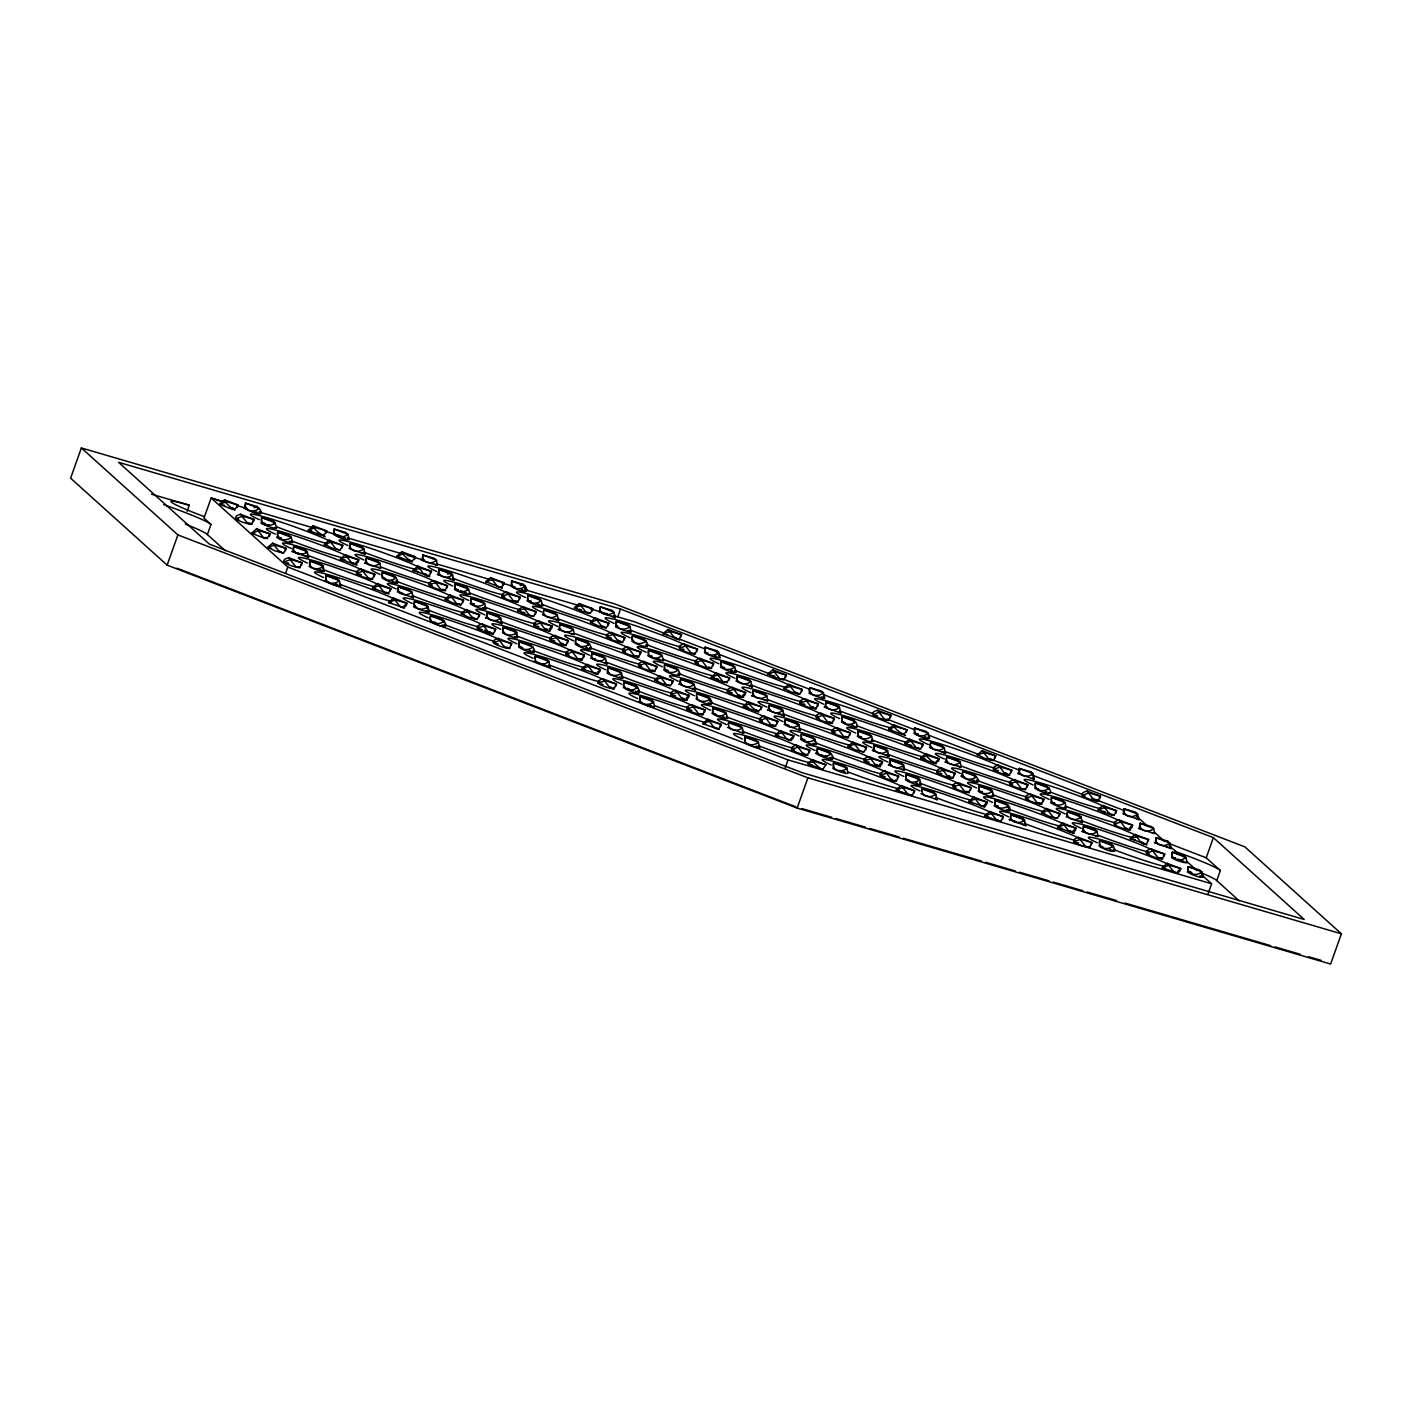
<?xml version="1.0" encoding="UTF-8"?>
<svg xmlns="http://www.w3.org/2000/svg" width="1412" height="1412" viewBox="0 0 1412 1412"><rect width="100%" height="100%" fill="white"/><g stroke="black" fill="none" stroke-linecap="round" stroke-linejoin="round"><path stroke-width="1.5" d="M244.788 506.679L245.582 503.149L257.037 506.502L259.12 508.373C270.416 522.775 232.839 503.307 246.906 508.673L245.494 507.914M292.937 550.045L293.731 546.515L305.186 549.868L307.269 551.739L308.628 557.458L291.896 551.368L295.055 552.057L293.643 551.28M349.523 547.062L350.335 543.532L361.79 546.885L363.872 548.756L365.231 554.475L349.046 548.421M381.628 575.99L382.423 572.442L393.895 575.796L395.96 577.667C404.008 590.216 378.663 576.961 382.228 577.561M397.672 590.445L398.466 586.915L409.939 590.251L412.004 592.122L413.381 597.841L397.196 591.787M429.777 619.356L430.572 615.826L442.044 619.18L444.109 621.051C452.281 633.759 426.777 620.239 430.378 620.927M438.232 573.007L439.026 569.477L450.499 572.831L452.564 574.684L453.923 580.403L437.208 574.331L440.367 575.002L438.955 574.243M486.381 616.373L487.175 612.843L498.63 616.197L500.713 618.068L502.072 623.769L485.357 617.697L488.517 618.368L487.105 617.609M542.985 613.39L543.779 609.86L555.234 613.214L557.316 615.085L558.675 620.803L542.508 614.75M575.072 642.301L575.867 638.771L587.339 642.125L589.422 643.996C599.059 658.345 563.67 639.23 579.096 644.896M591.134 656.756L591.928 653.226L603.383 656.58L605.466 658.451L606.948 663.817L590.64 658.116M599.588 610.408L600.382 606.878L611.837 610.231L613.92 612.102L615.279 617.821L599.112 611.767M623.221 685.685L624.016 682.137L635.488 685.491L637.553 687.362C646.643 700.723 615.632 684.661 625.357 687.679L623.945 686.92M631.676 639.318L632.47 635.788L643.943 639.142L646.008 641.013C655.097 654.374 624.086 638.312 633.812 641.33L632.399 640.571M679.825 682.702L680.619 679.172L692.092 682.508L694.157 684.379L695.534 690.097L678.801 684.026L681.961 684.696L680.549 683.938M736.429 679.719L737.223 676.189L748.695 679.543L750.76 681.396L752.243 686.779L735.952 681.061M768.534 708.63L769.328 705.1L780.783 708.453L782.866 710.324L784.225 716.025L767.51 709.954L770.67 710.624L769.24 709.865M784.578 723.085L785.372 719.555L796.845 722.909L798.91 724.78L800.269 730.498L784.101 724.444M816.683 751.996L817.477 748.466L828.932 751.819L831.015 753.69C842.346 768.216 804.734 748.572 818.801 754.008L817.389 753.231M825.137 705.647L825.932 702.117L837.387 705.47L839.469 707.341L840.828 713.06L824.114 706.971L827.255 707.641L825.843 706.882M873.287 749.013L874.081 745.483L885.536 748.837L887.618 750.707L888.978 756.426L872.263 750.337L875.405 751.025L873.993 750.249M929.89 746.048L930.684 742.5L942.139 745.854L944.222 747.725L945.581 753.443L929.396 747.389M961.978 774.959L962.772 771.429L974.245 774.764L976.31 776.635C987.659 791.161 950.047 771.517 964.114 776.953L962.702 776.194M1010.127 818.325L1010.921 814.795L1022.394 818.148L1024.459 820.019L1025.818 825.72L1009.103 819.648L1012.263 820.319L1010.851 819.56M1018.582 771.976L1019.376 768.446L1030.848 771.799L1032.913 773.652L1034.272 779.371L1017.558 773.299L1020.717 773.97L1019.305 773.211M1066.731 815.342L1067.525 811.812L1078.997 815.165L1081.062 817.036L1082.422 822.755L1066.254 816.701M1123.334 812.359L1124.128 808.829L1135.583 812.182L1137.666 814.053L1139.025 819.772L1122.858 813.718M1155.422 841.27L1156.234 837.74L1167.689 841.093L1169.771 842.964L1171.13 848.683L1154.398 842.593L1157.558 843.282L1156.146 842.505M219.566 504.366L224.49 499.813L238.028 505.037L237.304 507.296L233.104 509.573L219.566 504.366L226.573 501.684L238.028 505.037L236.686 506.749M251.671 533.277L256.596 528.723L270.133 533.948L269.41 536.225L265.209 538.501L251.671 533.277L258.661 530.594L270.133 533.948L268.792 535.66M308.275 530.294L313.199 525.741L326.737 530.965L326.013 533.242L321.812 535.519L308.275 530.294L315.264 527.611L326.737 530.965L325.395 532.677M396.966 556.222L401.89 551.686L415.428 556.91L414.704 559.17L410.504 561.447L396.966 556.222L403.973 553.557L415.428 556.91L414.087 558.605M711.224 677.389L716.131 672.853L729.686 678.078L728.963 680.337L724.762 682.614L711.224 677.389L718.214 674.724L729.686 678.078L728.345 679.79M743.312 706.318L748.236 701.764L761.774 706.988L761.068 709.248L756.85 711.524L743.312 706.318L750.319 703.635L761.774 706.988L760.433 708.7M888.625 729.263L893.549 724.727L907.086 729.933L906.363 732.21L902.162 734.487L888.625 729.263L895.614 726.58L907.086 729.933L905.745 731.645M920.712 758.173L925.637 753.637L939.174 758.862L938.468 761.121L934.25 763.398L920.712 758.173L927.719 755.508L939.174 758.862L936.156 761.615M825.967 764.81L814.512 761.456L807.611 763.61L812.429 759.603L825.967 764.81L822.702 769.434L808.035 763.98M81.367 447.957L70.6 478.191L167.128 565.135L797.145 808.07L1330.633 964.043L1341.4 933.809L1244.872 846.865L614.855 603.93L81.367 447.957L177.894 534.901L807.911 777.835L1341.4 933.809M167.128 565.135L177.894 534.901M187.161 511.285L189.314 505.231L151.384 494.147M225.426 550.786L207.387 534.548L210.988 524.47L203.981 518.151L211.147 497.995L223.802 501.701M285.648 573.095L287.801 567.042L211.147 497.995L223.643 502.319M617.679 617.132L620.556 609.066L1213.385 837.651L1304.229 919.477L802.21 772.699L209.364 544.114L118.537 462.289L620.556 609.066M785.16 767.987L788.02 759.921L1211.62 883.771L1208.019 893.849M797.145 808.07L807.911 777.835M1239.207 900.838L1216.738 880.594L1220.321 870.516L1206.219 857.808L1213.385 837.651M534.548 658.116L535.324 656.209L546.779 659.563L548.862 661.434L550.221 667.152L534.054 661.098M728.01 724.444L728.768 722.538L740.241 725.892L742.306 727.762L743.665 733.463L727.498 727.409M921.454 790.755L922.23 788.867L933.685 792.203L935.768 794.073L937.127 799.792L920.942 793.738M252.748 521.204L254.072 519.492L240.534 514.268C221.808 519.598 263.673 527.7 248.989 522.934M284.836 550.115L286.177 548.403L272.64 543.179L267.803 547.203L275.04 550.892L283.794 553.063M300.88 564.571L302.221 562.858L288.683 557.652C270.928 562.876 307.887 570.095 298.709 566.989M341.439 547.132L342.781 545.42L329.243 540.214L324.407 544.22L331.644 547.909L340.398 550.08M373.545 576.043L374.868 574.349L361.331 569.124C343.593 574.366 380.534 581.585 371.374 578.461M389.588 590.516L390.93 588.804L377.392 583.58L372.468 588.116L389.165 594.011M430.148 573.078L431.472 571.366L417.934 566.141L413.116 570.166L429.707 576.573L427.977 575.478M446.192 587.533L447.533 585.821L433.996 580.597C415.252 585.927 457.117 594.028 442.45 589.263M462.236 601.989L463.577 600.277L450.04 595.052L445.204 599.076L452.44 602.765L461.195 604.936M502.796 584.55L504.137 582.838L490.599 577.614L485.763 581.638L502.354 588.063L500.625 586.951M478.297 616.444L479.621 614.732L466.084 609.507L461.265 613.532L468.502 617.22L477.238 619.391M518.839 599.006L520.181 597.294L506.643 592.069C487.899 597.4 529.765 605.501 515.098 600.735M494.341 630.899L495.683 629.187L482.127 623.963C464.389 629.205 501.331 636.424 492.17 633.3M534.883 613.461L536.225 611.749L522.687 606.525L517.869 610.549L525.105 614.238L533.842 616.409M510.385 645.355L511.726 643.643L498.189 638.418C479.445 643.748 521.31 651.85 506.643 647.084M591.487 610.478L592.828 608.766L579.291 603.542L574.472 607.566L581.709 611.255L590.445 613.426M566.989 642.372L568.33 640.66L554.792 635.435C537.037 640.677 573.996 647.896 564.818 644.772M607.548 624.934L608.872 623.221L595.334 617.997L590.516 622.021L597.753 625.71L606.489 627.881M583.032 656.827L584.374 655.115L570.836 649.908C552.092 655.221 593.958 663.322 579.291 658.557M623.592 639.389L624.934 637.677L611.396 632.47C593.64 637.694 630.599 644.913 621.421 641.807M639.636 653.844L640.977 652.132L627.44 646.925C608.696 652.238 650.561 660.357 635.894 655.574M615.138 685.738L616.479 684.026L602.942 678.819C585.186 684.061 622.145 691.28 612.967 688.156M680.196 636.406L681.537 634.694L668 629.487L663.163 633.494L679.772 639.918L678.025 638.824M655.697 668.3L657.021 666.605L643.484 661.381C624.757 666.711 666.623 674.812 651.938 670.029M696.24 650.861L697.581 649.167L684.043 643.943C666.287 649.185 703.247 656.403 694.069 653.279M671.741 682.773L673.083 681.061L659.545 675.836L654.709 679.86L661.946 683.532L670.682 685.72M712.301 665.334L713.625 663.622L700.087 658.398C681.361 663.728 723.226 671.83 708.542 667.046M703.829 711.683L705.17 709.971L691.633 704.747C673.877 709.989 710.836 717.208 701.658 714.084M719.891 726.139L721.214 724.427L707.677 719.202L702.752 723.756L719.432 729.457M784.948 676.807L786.29 675.095L772.735 669.87L767.916 673.895L775.153 677.583L783.889 679.754M800.992 691.262L802.334 689.55L788.796 684.326L783.96 688.35L791.197 692.039L799.951 694.21M776.494 723.156L777.818 721.444L764.28 716.219C745.554 721.55 787.419 729.651 772.752 724.885M817.036 705.718L818.378 704.006L804.84 698.781C787.084 704.023 824.043 711.242 814.865 708.118M833.098 720.173L834.421 718.461L820.884 713.236C802.157 718.567 844.023 726.668 829.338 721.903M808.582 752.067L809.923 750.354L796.386 745.13C778.63 750.372 815.589 757.591 806.411 754.467M849.141 734.628L850.483 732.916L836.945 727.692C818.201 733.022 860.067 741.123 845.4 736.358M889.701 717.19L891.025 715.478L877.487 710.271C859.731 715.496 896.691 722.715 887.513 719.59M865.185 749.084L866.527 747.372L852.989 742.165L848.153 746.171L855.39 749.86L864.144 752.031M921.789 746.101L923.13 744.389L909.593 739.182L904.757 743.189L911.993 746.877L920.748 749.066M897.291 777.994L898.632 776.3L885.077 771.076C867.339 776.318 904.28 783.536 895.12 780.412M913.335 792.45L914.676 790.755L901.138 785.531L896.214 790.067L912.876 795.786M953.894 775.029L955.218 773.317L941.68 768.093C923.942 773.335 960.884 780.554 951.723 777.43M994.436 757.591L995.778 755.879L982.24 750.654L977.422 754.679L984.658 758.35L993.395 760.538M969.938 789.485L971.279 787.772L957.742 782.548C938.998 787.878 980.863 795.98 966.196 791.214M1010.498 772.046L1011.822 770.334L998.284 765.11C980.546 770.352 1017.487 777.571 1008.327 774.447M1026.542 786.502L1027.883 784.79L1014.346 779.565C996.59 784.807 1033.549 792.026 1024.371 788.902M1002.043 818.395L1003.367 816.683L989.83 811.459L984.905 816.012L1001.602 821.908M1042.585 800.957L1043.927 799.245L1030.389 794.021C1011.645 799.351 1053.511 807.452 1038.844 802.687M1058.647 815.412L1059.971 813.7L1046.433 808.476L1041.615 812.5L1048.851 816.189L1057.588 818.36M1099.189 797.974L1100.53 796.262L1086.993 791.038C1068.249 796.368 1110.114 804.469 1095.447 799.704M1115.251 812.429L1116.574 810.717L1103.037 805.493L1098.218 809.517L1105.455 813.206L1114.192 815.377M1090.735 844.323L1092.076 842.611L1078.539 837.387C1060.783 842.629 1097.742 849.847 1088.564 846.723M1147.338 841.34L1148.68 839.628L1135.142 834.421L1130.306 838.428L1146.915 844.853L1145.167 843.758M1163.382 855.796L1164.723 854.083L1151.186 848.877C1132.442 854.189 1174.325 862.291 1159.64 857.525M345.287 554.669L352.135 563.494L355.559 564.5L358.118 562.152L358.825 559.876L345.287 554.669L340.363 559.205L357.06 565.1L355.312 564.006M393.436 598.035L400.284 606.878L403.708 607.884L406.25 605.519L406.974 603.259L393.436 598.035L388.512 602.571L404.591 607.919M538.731 620.98L545.579 629.823L549.003 630.829L551.562 628.481L552.286 626.204L538.731 620.98C520.993 626.222 557.934 633.441 548.774 630.317M586.88 664.364L593.728 673.189L597.152 674.195L599.712 671.847L600.418 669.57L586.88 664.364L581.956 668.9L598.035 674.248M675.589 690.292L682.437 699.134L685.861 700.14L688.403 697.775L689.127 695.516L675.589 690.292C657.833 695.534 694.792 702.752 685.614 699.628M732.193 687.309L739.041 696.151L742.465 697.157L745.006 694.792L745.73 692.533L732.193 687.309C714.437 692.551 751.396 699.77 742.218 696.645M780.342 730.675L787.19 739.517L790.614 740.523L793.156 738.176L793.879 735.899L780.342 730.675L775.417 735.228L791.479 740.559M869.033 756.62L875.881 765.445L879.305 766.451L881.865 764.104L882.571 761.827L869.033 756.62C851.277 761.862 888.236 769.063 879.058 765.957M973.786 797.003L980.634 805.846L984.058 806.852L986.6 804.487L987.323 802.228L973.786 797.003L968.861 801.539L984.941 806.887M1062.495 822.931L1069.325 831.774L1072.767 832.78L1075.309 830.433L1076.032 828.156L1062.495 822.931L1057.57 827.485L1074.25 833.38L1072.52 832.268M1119.081 819.948L1125.929 828.791L1129.371 829.797L1131.912 827.45L1132.636 825.173L1119.081 819.948C1101.342 825.19 1138.284 832.409 1129.123 829.285M1167.23 863.332L1174.078 872.175L1177.502 873.163L1180.061 870.816L1180.767 868.557L1167.23 863.332L1162.305 867.868L1178.385 873.216M355.806 562.647L358.825 559.876L347.37 556.54L340.345 559.028M403.938 606.013L406.974 603.259L395.501 599.906L388.494 602.394L391.636 603.065M549.25 628.975L552.286 626.204L540.814 622.851L533.789 625.339L535.413 625.604M597.4 672.341L600.418 669.57L588.963 666.235L581.938 668.723L585.097 669.394M686.091 698.269L689.127 695.516L677.654 692.162L670.665 694.828L672.253 694.916M742.694 695.304L745.73 692.533L734.258 689.18L727.233 691.668L728.857 691.933M790.844 738.67L793.879 735.899L782.407 732.546L775.382 735.034M879.552 764.598L882.571 761.827L871.116 758.491L864.091 760.98L865.715 761.227M984.288 804.999L987.323 802.228L975.868 798.874L968.844 801.363M1072.996 830.927L1076.032 828.156L1064.56 824.802L1057.535 827.291M1129.6 827.944L1132.636 825.173L1121.163 821.819L1114.139 824.326M1177.749 871.31L1180.767 868.557L1169.312 865.203L1162.288 867.692L1165.447 868.362M254.16 507.79L257.037 506.502L258.219 509.344M447.622 574.119L450.499 572.831L451.663 575.672M520.269 585.592L523.146 584.303L525.211 586.174C533.383 598.882 507.896 585.362 511.479 586.051M767.793 674.23L774.817 671.741L786.29 675.095L785.566 677.354L783.007 679.719L779.583 678.713L772.735 669.87M679.631 648.32L686.108 645.813L697.581 649.167L696.857 651.426L694.316 653.774L690.892 652.785L684.043 643.943M236.139 518.663L242.617 516.139L254.072 519.492L253.366 521.769L250.806 524.117L247.382 523.111L240.534 514.268M638.789 701.482C640.113 703.017 653.191 708.647 654.48 706.635M873.093 714.648L879.57 712.125L891.025 715.478L890.319 717.755L887.76 720.102L884.336 719.096L877.487 710.271M816.489 717.631L822.967 715.107L834.421 718.461L833.715 720.738L831.156 723.085L827.732 722.079L820.884 713.236M759.885 720.614L766.363 718.09L777.818 721.444L777.112 723.721L774.553 726.068L771.128 725.062L764.28 716.219M1009.933 783.96L1016.411 781.436L1027.883 784.79L1027.159 787.049L1024.618 789.414L1021.194 788.408L1014.346 779.565M953.329 786.943L959.807 784.419L971.279 787.772L970.556 790.032L968.014 792.397L964.59 791.391L957.742 782.548M264.979 523.375L262.967 523.128L264.856 523.711M337.627 534.848L335.615 534.618L337.503 535.201M291.313 540.549C296.449 547.927 265.774 533.436 281.023 537.831M458.423 589.704L456.411 589.457L458.3 590.039M531.071 601.177L529.059 600.93L530.947 601.512M401.82 592.687L399.808 592.44L401.696 593.022M484.757 606.86C489.893 614.255 459.218 599.765 474.467 604.159M651.867 656.015L649.855 655.786L651.762 656.368M724.532 667.505L722.52 667.258L724.409 667.841M522.616 647.526L520.604 647.296L522.493 647.861M595.264 658.998L593.252 658.769L595.158 659.351M664.505 669.482L664.575 664.699L676.048 668.053L678.113 669.923C687.556 683.849 652.22 665.687 667.929 670.471M917.976 733.816L915.964 733.587L917.853 734.169M788.726 725.327L786.713 725.08L788.602 725.662M861.373 736.799L859.361 736.57L861.249 737.152M814.053 740.206C824.626 752.472 788.778 735.052 804.769 739.782M982.17 791.655L980.157 791.408L982.046 791.991M1054.817 803.128L1052.805 802.881L1054.693 803.463M994.789 805.105L994.878 800.339L1006.332 803.693L1008.415 805.564C1018.017 819.542 982.505 801.328 998.213 806.111M1175.631 857.966L1173.619 857.737L1175.508 858.319M1201.965 875.14C1207.083 882.518 1176.425 868.027 1191.675 872.422M233.068 508.126L231.038 507.72L232.945 508.479M426.512 574.455L424.482 574.031L426.389 574.79M353.865 562.982L351.835 562.558L353.741 563.317M676.577 637.8L674.53 637.377L676.454 638.136M619.974 640.783L617.927 640.36L619.85 641.119M547.327 629.293L545.279 628.887L547.203 629.646M563.37 643.766L561.323 643.342L563.247 644.101M490.723 632.276L488.676 631.87L490.599 632.629M813.418 707.094L811.388 706.688L813.294 707.447M740.77 695.622L738.723 695.198L740.647 695.975M756.814 710.077L754.785 709.671L756.691 710.43M684.167 698.605L682.12 698.181L684.043 698.958M1006.862 773.423L1004.832 772.999L1006.756 773.776M950.258 776.406L948.229 775.982L950.152 776.741M877.611 764.933L875.581 764.51L877.487 765.269M1143.72 842.735L1141.673 842.311L1143.596 843.07M1071.073 831.244L1069.025 830.838L1070.949 831.597M220.078 504.208L221.154 504.437M334.079 534.195C329.737 533.401 352.523 544.308 347.917 537.566M308.787 530.135L311.399 530.788M261.432 522.722C257.778 522.616 275.887 530.118 276.028 527.629M397.478 556.063L398.555 556.293M252.183 533.118L254.795 533.771M414.616 570.766L412.992 570.501L420.017 568.012L431.472 571.366L429.654 575.196L426.548 575.902L423.035 573.272L417.934 566.141L419.082 568.807M574.878 607.937L577.49 608.59M340.874 559.046L341.951 559.276M527.523 600.524C523.199 599.729 545.967 610.619 541.361 603.877M454.876 589.033C451.24 588.945 469.349 596.446 469.472 593.958M663.587 633.864L664.664 634.094M592.016 622.621L590.392 622.374L597.417 619.868L608.872 623.221L608.166 625.498L605.607 627.846L602.183 626.84L595.334 617.997M358.013 573.731L356.389 573.484L363.413 570.995L374.868 574.349L374.162 576.608L371.603 578.955L368.179 577.967L361.331 569.124M309.581 566.088C305.927 566 324.036 573.484 324.178 571.013M518.292 610.919L520.904 611.572M284.289 562.029L285.348 562.258M704.923 652.379C701.287 652.291 719.396 659.792 719.538 657.304M608.06 637.077L606.436 636.83L613.461 634.323L624.934 637.677L624.21 639.954L621.668 642.301L618.244 641.295L611.396 632.47M768.34 674.265L770.952 674.918M325.625 580.544C321.283 579.75 344.069 590.657 339.462 583.915M720.985 666.835C716.643 666.04 739.411 676.948 734.822 670.206M461.689 613.902L464.301 614.555M648.32 655.362C644.684 655.274 662.793 662.757 662.934 660.287M785.46 688.95L783.837 688.685L790.861 686.197L802.334 689.55L801.61 691.827L799.068 694.174L795.644 693.168L788.796 684.326M551.457 640.06L549.833 639.812L556.857 637.306L568.33 640.66L567.606 642.937L565.065 645.284L561.641 644.278L554.792 635.435M503.025 632.417C499.389 632.311 517.48 639.812 517.622 637.324M711.736 677.248L714.348 677.884M478.809 628.587L477.185 628.322L484.21 625.834L495.683 629.187L494.959 631.464L492.417 633.812L488.976 632.805L482.127 623.963M800.428 703.176L801.504 703.405M519.069 646.872C515.521 646.255 540.849 659.51 532.818 646.978L530.736 645.107L519.281 641.754L519.192 646.519M914.429 733.163C910.087 732.369 932.873 743.277 928.266 736.534M889.136 729.104L891.749 729.757M655.133 680.213L657.745 680.866M841.781 721.691C838.216 721.073 863.562 734.328 855.513 721.797L853.448 719.926L841.976 716.572L841.905 721.338M977.828 755.032L978.904 755.279M743.824 706.159L744.901 706.388M696.469 698.728C692.921 698.128 718.249 711.383 710.218 698.834L708.136 696.981L696.681 693.627L696.593 698.393M857.825 736.146C853.483 735.352 876.27 746.26 871.663 739.517M832.533 732.087L835.145 732.74M598.529 683.196L599.606 683.426M994.966 769.734L993.342 769.469L1000.367 766.981L1011.822 770.334L1011.116 772.593L1008.556 774.959L1005.132 773.952L998.284 765.11M712.53 713.184C708.189 712.407 730.957 723.297 726.368 716.555M921.224 758.015L922.301 758.244M687.22 709.142L691.739 710.36M1035.225 788.002C1031.678 787.366 1056.953 800.692 1048.957 788.125L1046.892 786.255L1035.42 782.901L1035.349 787.667M775.929 735.07L778.542 735.723M938.362 772.699L936.738 772.452L943.763 769.964L955.218 773.317L953.4 777.147L950.311 777.853L946.781 775.223L941.68 768.093L942.828 770.758M1051.269 802.475C1046.945 801.681 1069.714 812.571 1065.125 805.828M978.622 790.985C974.28 790.19 997.066 801.098 992.459 794.356M744.618 742.112C740.276 741.318 763.062 752.208 758.456 745.465M905.974 779.512C901.633 778.718 924.419 789.626 919.812 782.883M1114.686 824.343L1115.762 824.573M833.327 768.04C829.674 767.952 847.782 775.435 847.924 772.964M969.373 801.398L971.986 802.034M1131.806 839.028L1130.182 838.781L1137.207 836.275L1148.68 839.628L1146.844 843.476L1143.755 844.182L1140.225 841.552L1135.142 834.421L1136.289 837.087M1058.082 827.326L1059.159 827.556M1172.066 857.313C1168.43 857.225 1186.539 864.709 1186.68 862.238M1099.418 845.841C1095.871 845.188 1121.146 858.531 1113.168 845.947L1111.085 844.076L1099.63 840.722L1099.542 845.488M1075.203 842.011L1073.579 841.764L1080.604 839.257L1092.076 842.611L1091.352 844.888L1088.811 847.235L1085.387 846.229L1078.539 837.387M600.188 611.996L601.724 612.42M350.123 548.65L351.659 549.074L350.247 548.297M237.216 518.892L238.752 519.316M327.443 545.244L324.283 544.573L331.308 542.067L342.781 545.42L342.057 547.697L339.515 550.045L336.091 549.039L329.243 540.214M504.843 597.117L501.684 596.429L508.708 593.94L520.181 597.294L519.457 599.57L516.916 601.918L513.491 600.912L506.643 592.069M543.585 614.979L545.12 615.385L543.691 614.626M430.66 585.221L432.196 585.627M698.305 663.428L695.145 662.757L702.17 660.269L713.625 663.622L712.919 665.882L710.36 668.229L706.935 667.241L700.087 658.398M270.839 548.227L267.68 547.556L274.705 545.05L286.177 548.403L285.453 550.68L282.912 553.027L279.488 552.021L272.64 543.179M448.239 600.1L445.08 599.412L452.105 596.923L463.577 600.277L462.854 602.536L460.312 604.901L456.888 603.895L450.04 595.052M737.029 681.29L738.564 681.714L737.152 680.955M624.104 651.532L625.64 651.956M374.056 588.186L375.592 588.61M641.701 666.411L638.542 665.74L645.566 663.252L657.021 666.605L656.315 668.864L653.756 671.212L650.332 670.223L643.484 661.381M930.473 747.619L932.008 748.042L930.596 747.283M817.566 717.861L819.101 718.284M907.792 744.212L904.633 743.542L911.658 741.053L923.13 744.389L922.407 746.666L919.865 749.013L916.441 748.007L909.593 739.182M1085.193 796.086L1082.033 795.397L1089.058 792.909L1100.53 796.262L1099.807 798.539L1097.265 800.886L1093.841 799.88L1086.993 791.038M567.5 654.515L569.036 654.939M1123.934 813.947L1125.47 814.371M1011.01 784.189L1012.545 784.613M1101.254 810.541L1098.095 809.87L1105.119 807.364L1116.574 810.717L1115.868 812.994L1113.309 815.342L1109.885 814.336L1103.037 805.493M760.962 720.844L762.498 721.267M851.189 747.195L848.03 746.524L855.054 744.018L866.527 747.372L865.803 749.648L863.261 751.996L859.837 750.99L852.989 742.165M1028.589 799.068L1025.43 798.38L1032.454 795.891L1043.927 799.245L1043.203 801.504L1040.662 803.869L1037.238 802.863L1030.389 794.021M1067.331 816.93L1068.866 817.336L1067.454 816.577M954.406 787.172L955.942 787.578M1044.651 813.524L1041.491 812.835L1048.516 810.347L1059.971 813.7L1059.265 815.977L1056.706 818.325L1053.281 817.319L1046.433 808.476M705.894 724.25L702.735 723.562L709.759 721.073L721.214 724.427L720.508 726.686L717.949 729.051L714.525 728.045L707.677 719.202M794.585 750.178L791.444 749.507L798.451 747.001L809.923 750.354L809.2 752.631L806.658 754.979L803.234 753.973L796.386 745.13M1147.85 853.483L1149.386 853.907M899.338 790.561L896.179 789.89L903.203 787.402L914.676 790.755L913.952 793.014L911.411 795.362L907.987 794.374L901.138 785.531M988.047 816.507L984.888 815.818L991.912 813.33L1003.367 816.683L1002.661 818.942L1000.102 821.307L996.678 820.301L989.83 811.459M236.439 505.39L246.976 508.479M259.614 512.168L312.299 527.576M324.954 531.283L341.81 536.207M348.129 538.06L400.814 553.451M407.133 555.304L424.006 560.229M436.643 563.935L489.329 579.326M501.966 583.032L512.503 586.104M525.158 589.81L577.843 605.218M590.481 608.907L607.337 613.832M613.673 615.685L634.747 621.845L663.446 632.911M274.793 527.435L276.646 528.194L275.163 522.828L273.098 520.957L261.626 517.604L261.555 522.369M718.284 657.11L720.155 657.868L718.673 652.485L716.59 650.614L705.135 647.278L705.047 652.044M468.237 593.764L470.108 594.523L468.607 589.139L466.542 587.286L455.07 583.933L454.999 588.698M661.681 660.075L663.552 660.834L662.069 655.468L659.986 653.597L648.532 650.244L648.443 655.027M324.054 571.348L323.313 566.194L321.23 564.323L309.775 560.97L309.687 565.735M517.498 637.677L516.757 632.523L514.692 630.652L503.219 627.299L503.149 632.064M725.874 717.914L727.745 718.673L726.262 713.307L724.179 711.436L712.725 708.083L712.636 712.848M991.983 795.715L993.854 796.474L992.371 791.091L990.289 789.237L978.816 785.884L978.745 790.649M654.356 706.971L653.615 701.817L651.532 699.946L640.077 696.61L639.989 701.376M919.336 784.225L921.189 785.001L919.706 779.618L917.641 777.747L906.169 774.394L906.098 779.177M1185.427 862.026L1187.298 862.785L1185.815 857.419L1183.733 855.548L1172.278 852.195L1172.189 856.978M847.8 773.299L847.059 768.146L844.994 766.275L833.521 762.921L833.451 767.687M802.051 808.635L831.615 817.283M835.833 818.501L865.38 827.15M869.598 828.385L899.162 837.016M903.38 838.251L981.481 861.091M985.7 862.326L1015.263 870.975M1019.482 872.21L1049.028 880.841M1053.246 882.076L1082.81 890.725M1087.028 891.96L1116.574 900.591M1125.029 903.062L1270.676 945.652M1274.895 946.887L1300.24 954.283M1308.677 956.754L1321.35 960.46M513.015 586.474L514.903 587.057M666.199 634.517L668.088 635.1M706.459 652.803L708.347 653.385M222.69 504.861L224.579 505.443M682.243 648.973L684.132 649.555M416.152 571.172L418.04 571.754M875.705 715.302L877.593 715.884M609.596 637.5L611.484 638.083M279.011 537.601L280.9 538.166M343.487 559.699L345.393 560.282M803.04 703.829L804.928 704.412M472.455 603.912L474.344 604.495M383.764 577.985L385.652 578.567M536.948 626.028L538.837 626.61M843.317 722.114L845.206 722.697M359.548 574.154L361.437 574.737M996.501 770.14L998.39 770.723M665.917 670.241L667.805 670.824M730.392 692.357L732.281 692.921M1036.761 788.425L1038.65 789.008M552.992 640.483L554.881 641.066M286.901 562.682L288.789 563.264M923.836 758.668L925.742 759.25M746.436 706.812L748.342 707.394M480.345 629.011L482.233 629.593M939.898 773.123L941.786 773.705M673.789 695.322L675.677 695.904M498.277 644.048L493.229 642.778L500.254 640.289L511.726 643.643L509.891 647.49L506.802 648.196L503.272 645.549L498.189 638.418M1133.342 839.452L1135.23 840.034M802.757 739.553L804.646 740.117M714.066 713.607L715.955 714.19M867.25 761.65L869.139 762.233M601.141 683.849L603.03 684.432M996.201 805.864L998.107 806.446M907.51 779.936L909.399 780.518M1060.694 827.979L1062.583 828.562M885.183 776.688L880.135 775.435L887.16 772.946L898.632 776.3L896.797 780.13L893.708 780.836L890.178 778.206L885.077 771.076M1189.663 872.192L1191.552 872.775M1100.954 846.265L1102.843 846.847M1076.738 842.434L1078.627 843.017M810.647 764.633L812.535 765.216M579.397 609.172L581.497 609.878M772.841 675.483L774.959 676.189M522.793 612.155L524.911 612.843M716.237 678.466L718.355 679.172M909.681 744.795L911.799 745.501M1103.143 811.123L1105.261 811.829M296.944 552.639L299.062 553.327M433.802 621.933L435.92 622.639M627.246 688.262L629.364 688.968M820.707 754.59L822.808 755.279M1014.151 820.901L1016.269 821.607M460.418 590.745L462.624 591.522M266.974 524.417L269.162 525.193M1177.626 859.025L1179.814 859.802M484.351 630.282L486.54 631.058M1107.449 812.606L1109.585 813.4M317.594 532.853L319.73 533.648M494.712 620.433L496.847 621.227M1018.458 822.384L1020.594 823.178M301.268 554.104L303.386 554.916M825.014 756.055L827.15 756.867M631.57 689.744L633.688 690.539M712.089 726.298L714.225 727.092M679.843 639.23L704.447 648.726M718.796 654.25L770.052 674.018M784.401 679.56L809.005 689.038M823.355 694.58L872.563 713.537M886.912 719.079L913.564 729.351M927.913 734.893L979.169 754.643M989.406 758.597L1020.17 770.458M1032.472 775.206L1083.71 794.974M1091.917 798.133L1124.729 810.77M1169.401 843.617L1206.219 857.808M287.801 567.042L788.02 759.921M177.047 568.224L795.715 806.782M924.295 736.446L926.219 737.205M714.807 655.662L716.714 656.421M1045.092 791.285L1047.016 792.044M795.327 692.233L798.821 693.663M730.851 670.118L732.757 670.876M1125.629 827.856L1127.553 828.615M521.346 589.333L523.27 590.092M1165.888 846.141L1167.812 846.9M851.648 724.956L853.572 725.733M601.883 625.904L603.807 626.663M537.39 603.789L539.313 604.565M1181.95 860.596L1183.856 861.355M932.185 761.527L934.091 762.286M972.444 779.812L974.368 780.571M658.204 658.645L660.11 659.404M408.439 559.576L410.345 560.335M448.698 577.861L450.622 578.62M343.946 537.478L345.869 538.237M779 713.484L780.907 714.243M464.742 592.316L466.666 593.075M1109.285 849.124L1111.209 849.883M255.254 511.532L257.16 512.309M585.539 647.173L587.463 647.932M915.841 782.795L917.765 783.554M996.378 819.348L998.284 820.125M392.095 580.844L394.019 581.603M722.397 716.466L724.303 717.225M472.632 617.397L474.538 618.174M802.934 753.037L804.84 753.796M843.193 771.323L845.1 772.082M528.935 650.138L530.859 650.914M279.17 551.086L281.094 551.845M319.447 569.371L322.924 570.801M609.472 686.709L611.396 687.467M649.749 704.994L651.656 705.753M335.491 583.827L337.415 584.586M1135.707 817.989L1139.007 819.578L1137.772 817.319M990.694 759.303L992.265 759.991M1111.491 814.159L1113.062 814.83M1151.768 832.445L1153.339 833.115M781.207 678.537L782.777 679.207M821.466 696.822C832.851 702.382 800.269 690.997 811.212 693.186L809.076 691.192L809.87 687.662L821.343 691.015L823.425 692.886L824.749 698.41L823.514 696.134M902.003 733.375C913.087 739.676 894.273 731.151 893.549 724.727M942.263 751.661L945.546 753.267L944.31 750.99M611.961 616.038L615.261 617.626L614.026 615.367M918.047 747.83L919.618 748.519M958.307 766.116L959.878 766.787M1079.103 820.972L1082.404 822.561L1081.168 820.284M587.745 612.208L589.316 612.879M1199.918 875.811L1203.342 877.258L1201.859 871.875L1199.794 870.004L1188.322 866.65L1188.251 871.433M628.022 630.493C639.407 636.053 606.807 624.669 617.768 626.875L615.632 624.863L616.426 621.333L627.899 624.686L629.964 626.557L631.305 632.082L630.07 629.823M748.819 685.332L752.119 687.115L750.866 684.661M1095.165 835.427L1096.736 836.098M724.603 681.519L726.174 682.19M764.863 699.787L766.434 700.476M885.659 754.643L888.942 756.25L887.707 753.973M1006.456 809.482L1009.898 810.929L1007.515 806.534M434.561 564.165L436.131 564.853M555.357 619.021L558.658 620.609L557.422 618.35M901.703 769.099L903.292 769.769M982.24 805.67L983.811 806.34M1022.517 823.937L1025.8 825.543L1024.565 823.267M571.419 633.476L572.99 634.147M692.215 688.315L695.498 689.921L694.263 687.644M813.012 743.171L816.454 744.601L814.953 739.235L812.888 737.364L801.416 734.011L801.345 738.776M321.654 534.407C332.738 540.708 313.923 532.183 313.199 525.741M361.913 552.692L363.484 553.363M708.259 702.77L709.83 703.458M482.71 607.531L486.152 608.978L484.669 603.612L482.586 601.741L471.131 598.388L471.043 603.153M788.796 739.341L790.367 740.012M829.056 757.626L832.339 759.215L831.121 756.956M377.957 567.147L379.528 567.818M458.494 603.718L460.065 604.389M498.754 621.986L502.054 623.592L500.819 621.315M619.568 676.842C630.952 682.402 598.353 671.018 609.313 673.224L607.178 671.212L607.972 667.682L619.444 671.035L621.509 672.906L622.851 678.448L620.609 673.895M514.815 636.459L516.386 637.13M289.266 541.22L292.69 542.649L291.207 537.284L289.142 535.413L277.67 532.059L277.599 536.825M595.334 673.012L596.923 673.7M635.612 691.298L638.93 693.08L637.659 690.627M716.149 727.868L717.72 728.539M756.408 746.154L759.85 747.583L758.368 742.218L756.285 740.347L744.812 736.993L744.742 741.759M265.05 537.39L266.621 538.06M305.31 555.675L308.593 557.263L307.357 555.004M385.847 592.228L387.417 592.916M426.106 610.513C437.491 616.091 404.909 604.689 415.852 606.895L413.734 604.901L414.528 601.371L425.983 604.724L428.065 606.578L429.389 612.12L427.165 607.566M401.89 606.701L403.461 607.372M442.15 624.969L445.451 626.575L444.215 624.298M1032.543 778.277L1034.255 779.195L1033.019 776.918M1169.383 847.571L1171.095 848.506L1169.86 846.229M1048.586 792.732L1049.822 792.926M927.79 737.876L929.643 738.635L928.161 733.269L926.096 731.398L914.623 728.045L914.552 732.828M1064.63 807.187L1066.501 807.946L1065.019 802.581L1062.936 800.71L1051.481 797.356L1051.393 802.122M839.081 711.948L840.811 712.866L839.575 710.607M975.939 781.26L977.651 782.177L976.416 779.901M935.662 762.974C938.945 767.034 925.548 757.097 925.637 753.637M1112.78 850.553L1114.65 851.312L1113.256 849.212M855.142 726.403L856.872 727.515L856.378 726.615M734.346 671.565L736.199 672.324L734.717 666.941L732.634 665.087L721.179 661.734L721.108 666.499M871.186 740.859L873.057 741.618L871.557 736.252L869.492 734.381L858.019 731.028L857.949 735.793M645.637 645.619L647.384 646.731L646.114 644.278M782.477 714.931L784.207 715.849L782.972 713.572M524.84 590.781L526.076 590.975M798.539 729.386L800.251 730.304L799.015 728.027M540.884 605.236L542.755 605.995L541.273 600.63L539.19 598.759L527.735 595.405L527.647 600.171M758.262 711.101C761.545 715.178 748.148 705.241 748.236 701.764L749.384 704.429M935.379 798.698L937.091 799.616L935.856 797.339M677.742 674.53L679.472 675.642L678.219 673.189M452.193 579.308L453.905 580.226L452.67 577.949M411.916 561.023C415.199 565.082 401.785 555.145 401.89 551.686M589.033 648.602L590.745 649.52L589.51 647.261M605.077 663.058L606.825 664.169L605.572 661.716M822.455 768.922C825.738 772.999 812.341 763.062 812.429 759.603M347.44 538.907L349.293 539.666L347.811 534.301L345.746 532.43L334.273 529.076L334.203 533.842M741.935 732.369L743.647 733.287L742.412 731.01M258.731 512.98L260.602 513.739L259.226 511.621M395.589 582.273L397.443 583.05L396.066 580.932M532.43 651.585L534.177 652.697L532.906 650.244M234.516 509.15C237.798 513.227 224.384 503.29 224.49 499.813L225.638 502.478M411.633 596.746L413.345 597.664L412.11 595.387M548.474 666.04L550.203 666.958L548.968 664.699M338.986 585.256L340.839 586.015L339.357 580.65L337.291 578.779L325.819 575.425L325.748 580.208M575.796 643.537L577.208 644.313M1154.451 833.662L1138.39 828.332L1141.514 828.826L1139.378 826.814L1140.172 823.284L1151.645 826.638L1153.71 828.509L1154.575 833.327M1097.848 836.645L1081.786 831.315L1084.91 831.809L1082.775 829.797L1083.569 826.267L1095.041 829.621L1097.106 831.491L1097.971 836.31M961.007 767.334L944.928 762.003L948.07 762.498L945.934 760.503L946.728 756.956L958.183 760.309L960.266 762.18L961.131 766.998M904.404 770.317L888.324 764.986L891.466 765.48L889.331 763.468L890.125 759.938L901.58 763.292L903.662 765.163L904.527 769.981M767.563 701.023L751.484 695.675L754.608 696.169L752.472 694.174L753.284 690.644L764.739 693.998L766.822 695.869L767.687 700.67M727.286 682.737L722.979 681.696L716.131 672.853M710.96 704.006L711.083 703.653M574.102 634.694L558.04 629.364L561.164 629.858L559.028 627.846L559.823 624.316L571.295 627.669L573.36 629.54L574.225 634.359M437.261 565.382L421.182 560.052L424.306 560.546L422.188 558.552L422.982 555.022L434.437 558.358L436.52 560.229L437.385 565.047M380.658 568.365L364.578 563.035L367.72 563.529L365.584 561.517L366.379 557.987L377.834 561.341L379.916 563.212L380.781 568.03M267.733 538.607L263.426 537.566L256.596 528.723M1136.607 816.207L1148.009 826.479M1154.539 832.356L1164.318 841.164M1169.207 845.576L1179.002 854.384M1187.157 861.744L1196.935 870.551M1201.824 874.963L1211.62 883.771M1151.186 848.877L1158.034 857.702L1161.458 858.708L1164.017 856.36L1164.723 854.083L1153.269 850.748L1146.244 853.236M982.24 750.654L989.088 759.497L992.512 760.486L995.072 758.138L995.778 755.879L984.323 752.525L977.298 755.014M804.84 698.781L811.688 707.624L815.112 708.63L817.654 706.282L818.378 704.006L806.923 700.652L799.898 703.141M836.945 727.692L843.794 736.534L847.218 737.541L849.759 735.193L850.483 732.916L839.01 729.563L831.986 732.069M668 629.487L674.848 638.33L678.272 639.318L680.813 636.971L681.537 634.694L670.065 631.358L663.04 633.847M579.291 603.542L586.139 612.384L589.563 613.39L592.122 611.043L592.828 608.766L581.373 605.413L574.349 607.919M627.44 646.925L634.288 655.75L637.712 656.756L640.254 654.409L640.977 652.132L629.505 648.796L622.498 651.285M659.545 675.836L666.376 684.679L669.817 685.667L672.359 683.32L673.083 681.061L661.61 677.707L654.586 680.196M691.633 704.747L698.481 713.589L701.905 714.596L704.464 712.23L705.17 709.971L693.716 706.618L686.691 709.106M490.599 577.614L497.43 586.457L500.872 587.463L503.413 585.097L504.137 582.838L492.664 579.485L485.64 581.973M522.687 606.525L529.535 615.367L532.959 616.373L535.519 614.026L536.225 611.749L524.77 608.395L517.745 610.884M570.836 649.908L577.684 658.733L581.109 659.739L583.65 657.392L584.374 655.115L572.919 651.762L565.894 654.268M602.942 678.819L609.79 687.662L613.214 688.65L615.756 686.303L616.479 684.026L605.007 680.69L597.982 683.179M433.996 580.597L440.844 589.439L444.268 590.445L446.81 588.08L447.533 585.821L436.061 582.468L429.036 584.956M466.084 609.507L472.932 618.35L476.356 619.356L478.915 616.991L479.621 614.732L468.166 611.378L461.142 613.867M377.392 583.58L384.24 592.422L387.665 593.411L390.206 591.063L390.93 588.804L379.457 585.45L372.433 587.939M288.683 557.652L295.532 566.477L298.956 567.483L301.515 565.135L302.221 562.858L290.766 559.505L283.741 562.011M511.603 585.715L511.673 580.95L523.146 584.303L525.317 589.422M363.961 552.021L364.737 553.575M902.762 766.151L903.768 768.428M718.761 655.75L716.59 650.614M709.318 699.822L710.307 702.099M516.863 635.771L514.692 630.652M323.419 569.46L321.23 564.323M1183.733 855.548L1184.915 858.408M1167.689 841.093L1168.871 843.952M1111.085 844.076L1112.268 846.935M1078.997 815.165L1080.162 818.007M1046.892 786.255L1048.057 789.096M1030.848 771.799L1032.013 774.641M1022.394 818.148L1023.559 820.99M990.289 789.237L991.453 792.079M974.245 774.764L975.41 777.624M917.641 777.747L918.806 780.607M885.536 748.837L886.718 751.696M853.448 719.926L854.613 722.767M837.387 705.47L838.569 708.312M844.994 766.275L846.159 769.134M828.932 751.819L830.115 754.679M796.845 722.909L798.009 725.75M780.783 708.453L781.966 711.295M724.179 711.436L725.362 714.278M692.092 682.508L693.257 685.367M659.986 653.597L661.169 656.456M643.943 639.142L645.107 642.001M651.532 699.946L652.715 702.805M635.488 685.491L636.653 688.35M587.339 642.125L588.504 644.984M498.63 616.197L499.813 619.038M466.542 587.286L467.707 590.128M442.044 619.18L443.209 622.021M393.895 575.796L395.06 578.655M305.186 549.868L306.369 552.727M273.098 520.957L274.263 523.799M163.686 504.649A45.908 3.195 19.6 0 1 210.988 524.47M204.458 516.686A45.908 3.195 19.6 0 1 171.823 502.46A45.908 3.195 19.6 0 1 189.314 505.231M185.29 524.046A45.908 3.195 19.6 0 1 207.387 534.548M1174.96 851.365A45.908 3.195 19.6 0 1 1220.321 870.516M1200.465 872.475A45.908 3.195 19.6 0 1 1216.738 880.594M478.986 626.999A44.672 3.124 19.6 0 1 429.636 610.619M412.18 603.418A44.672 3.124 19.6 0 1 422.241 602.165A44.672 3.124 19.6 0 1 482.392 624.669M1075.379 840.422A44.672 3.124 19.6 0 1 1026.03 824.043M1008.592 816.842A44.672 3.124 19.6 0 1 1018.652 815.589A44.672 3.124 19.6 0 1 1078.803 838.093M1164.088 866.368A44.672 3.124 19.6 0 1 1114.739 849.971M1097.283 842.77A44.672 3.124 19.6 0 1 1108.897 841.993A44.672 3.124 19.6 0 1 1169.083 864.85M1148.027 851.913A44.672 3.124 19.6 0 1 1098.677 835.516M1081.239 828.314A44.672 3.124 19.6 0 1 1092.853 827.538A44.672 3.124 19.6 0 1 1153.039 850.395M1131.983 837.457A44.672 3.124 19.6 0 1 1082.633 821.06M1065.195 813.859A44.672 3.124 19.6 0 1 1076.809 813.083A44.672 3.124 19.6 0 1 1136.978 835.939M1115.939 822.984A44.672 3.124 19.6 0 1 1066.589 806.605M1049.134 799.404A44.672 3.124 19.6 0 1 1060.747 798.627A44.672 3.124 19.6 0 1 1120.934 821.484M995.142 768.146A44.672 3.124 19.6 0 1 945.793 751.749M928.337 744.548A44.672 3.124 19.6 0 1 938.398 743.294A44.672 3.124 19.6 0 1 998.549 765.816M890.39 727.762A44.672 3.124 19.6 0 1 841.04 711.366M823.584 704.164A44.672 3.124 19.6 0 1 835.198 703.388A44.672 3.124 19.6 0 1 895.385 726.245M785.637 687.362A44.672 3.124 19.6 0 1 736.287 670.982M718.849 663.764A44.672 3.124 19.6 0 1 730.463 663.005A44.672 3.124 19.6 0 1 790.632 685.844M680.884 646.978A44.672 3.124 19.6 0 1 631.535 630.582M614.096 623.38A44.672 3.124 19.6 0 1 624.157 622.127A44.672 3.124 19.6 0 1 684.308 644.649M592.193 621.033A44.672 3.124 19.6 0 1 542.843 604.654M525.388 597.452A44.672 3.124 19.6 0 1 537.001 596.676A44.672 3.124 19.6 0 1 597.188 619.533M503.484 595.105A44.672 3.124 19.6 0 1 454.135 578.726M436.696 571.507A44.672 3.124 19.6 0 1 448.31 570.748A44.672 3.124 19.6 0 1 508.479 593.587M414.793 569.177A44.672 3.124 19.6 0 1 365.426 552.78M347.987 545.579A44.672 3.124 19.6 0 1 359.601 544.803A44.672 3.124 19.6 0 1 419.788 567.659M326.084 543.249A44.672 3.124 19.6 0 1 276.734 526.852M259.296 519.651A44.672 3.124 19.6 0 1 270.91 518.875A44.672 3.124 19.6 0 1 331.079 541.731M342.128 557.705A44.672 3.124 19.6 0 1 292.778 541.308M275.34 534.107A44.672 3.124 19.6 0 1 285.4 532.853A44.672 3.124 19.6 0 1 345.552 555.357M358.189 572.16A44.672 3.124 19.6 0 1 308.84 555.763M291.384 548.562A44.672 3.124 19.6 0 1 302.998 547.785A44.672 3.124 19.6 0 1 363.184 570.642M374.233 586.615A44.672 3.124 19.6 0 1 324.884 570.219M307.428 563.017A44.672 3.124 19.6 0 1 319.059 562.241A44.672 3.124 19.6 0 1 379.228 585.097M390.277 601.071A44.672 3.124 19.6 0 1 340.927 584.674M323.489 577.473A44.672 3.124 19.6 0 1 335.103 576.696A44.672 3.124 19.6 0 1 395.289 599.553M495.03 641.454A44.672 3.124 19.6 0 1 445.68 625.075M428.242 617.874A44.672 3.124 19.6 0 1 438.302 616.62A44.672 3.124 19.6 0 1 498.436 639.124M599.782 681.855A44.672 3.124 19.6 0 1 550.433 665.458M532.977 658.257A44.672 3.124 19.6 0 1 543.038 657.004A44.672 3.124 19.6 0 1 603.189 679.507M704.535 722.238A44.672 3.124 19.6 0 1 655.186 705.859M637.73 698.64A44.672 3.124 19.6 0 1 649.343 697.881A44.672 3.124 19.6 0 1 709.53 720.72M809.27 762.621A44.672 3.124 19.6 0 1 759.921 746.242M742.483 739.041A44.672 3.124 19.6 0 1 752.543 737.788A44.672 3.124 19.6 0 1 812.694 760.291M897.979 788.567A44.672 3.124 19.6 0 1 848.63 772.17M831.191 764.969A44.672 3.124 19.6 0 1 842.805 764.192A44.672 3.124 19.6 0 1 902.974 787.049M986.688 814.495A44.672 3.124 19.6 0 1 937.321 798.115M919.883 790.896A44.672 3.124 19.6 0 1 931.496 790.138A44.672 3.124 19.6 0 1 991.683 812.977M793.226 748.166A44.672 3.124 19.6 0 1 743.877 731.787M726.439 724.585A44.672 3.124 19.6 0 1 738.052 723.809A44.672 3.124 19.6 0 1 798.239 746.666M688.474 707.783A44.672 3.124 19.6 0 1 639.124 691.386M621.686 684.185A44.672 3.124 19.6 0 1 631.746 682.949A44.672 3.124 19.6 0 1 691.898 705.453M583.738 667.399A44.672 3.124 19.6 0 1 534.371 651.003M516.933 643.801A44.672 3.124 19.6 0 1 528.547 643.025A44.672 3.124 19.6 0 1 588.733 665.882M1011.186 782.601A44.672 3.124 19.6 0 1 961.837 766.222M944.381 759.003A44.672 3.124 19.6 0 1 956.012 758.226A44.672 3.124 19.6 0 1 1016.181 781.083M906.433 742.218A44.672 3.124 19.6 0 1 857.084 725.821M839.646 718.62A44.672 3.124 19.6 0 1 851.26 717.843A44.672 3.124 19.6 0 1 911.428 740.7M801.681 701.817A44.672 3.124 19.6 0 1 752.331 685.438M734.893 678.237A44.672 3.124 19.6 0 1 744.954 676.983A44.672 3.124 19.6 0 1 805.105 699.487M696.928 661.434A44.672 3.124 19.6 0 1 647.578 645.037M630.14 637.836A44.672 3.124 19.6 0 1 641.754 637.059A44.672 3.124 19.6 0 1 701.94 659.916M608.237 635.506A44.672 3.124 19.6 0 1 558.887 619.109M541.431 611.908A44.672 3.124 19.6 0 1 551.492 610.655A44.672 3.124 19.6 0 1 611.643 633.158M712.989 675.889A44.672 3.124 19.6 0 1 663.64 659.492M646.184 652.291A44.672 3.124 19.6 0 1 657.798 651.514A44.672 3.124 19.6 0 1 717.984 674.371M817.742 716.272A44.672 3.124 19.6 0 1 768.375 699.893M750.937 692.692A44.672 3.124 19.6 0 1 762.551 691.915A44.672 3.124 19.6 0 1 822.737 714.772M922.477 756.673A44.672 3.124 19.6 0 1 873.128 740.276M855.69 733.075A44.672 3.124 19.6 0 1 867.303 732.298A44.672 3.124 19.6 0 1 927.49 755.155M1027.23 797.056A44.672 3.124 19.6 0 1 977.881 780.677M960.442 773.458A44.672 3.124 19.6 0 1 972.056 772.699A44.672 3.124 19.6 0 1 1032.243 795.538M1043.274 811.512A44.672 3.124 19.6 0 1 993.924 795.132M976.486 787.931A44.672 3.124 19.6 0 1 988.1 787.155A44.672 3.124 19.6 0 1 1048.286 810.011M938.539 771.128A44.672 3.124 19.6 0 1 889.189 754.732M871.733 747.53A44.672 3.124 19.6 0 1 883.347 746.754A44.672 3.124 19.6 0 1 943.534 769.611M833.786 730.728A44.672 3.124 19.6 0 1 784.437 714.348M766.981 707.147A44.672 3.124 19.6 0 1 778.594 706.371A44.672 3.124 19.6 0 1 838.781 729.227M729.033 690.344A44.672 3.124 19.6 0 1 679.684 673.965M662.246 666.746A44.672 3.124 19.6 0 1 672.306 665.511A44.672 3.124 19.6 0 1 732.44 688.015M624.28 649.961A44.672 3.124 19.6 0 1 574.931 633.564M557.493 626.363A44.672 3.124 19.6 0 1 569.107 625.587A44.672 3.124 19.6 0 1 629.293 648.443M519.528 609.56A44.672 3.124 19.6 0 1 470.178 593.181M452.74 585.98A44.672 3.124 19.6 0 1 464.354 585.203A44.672 3.124 19.6 0 1 524.54 608.06M430.836 583.633A44.672 3.124 19.6 0 1 381.487 567.236M364.031 560.034A44.672 3.124 19.6 0 1 375.663 559.258A44.672 3.124 19.6 0 1 435.831 582.115M446.88 598.088A44.672 3.124 19.6 0 1 397.531 581.691M380.093 574.49A44.672 3.124 19.6 0 1 391.706 573.713A44.672 3.124 19.6 0 1 451.893 596.57M535.589 624.016A44.672 3.124 19.6 0 1 486.24 607.637M468.784 600.435A44.672 3.124 19.6 0 1 478.844 599.182A44.672 3.124 19.6 0 1 538.996 621.686M640.324 664.417A44.672 3.124 19.6 0 1 590.975 648.02M573.537 640.819A44.672 3.124 19.6 0 1 585.15 640.042A44.672 3.124 19.6 0 1 645.337 662.899M745.077 704.8A44.672 3.124 19.6 0 1 695.728 688.421M678.289 681.202A44.672 3.124 19.6 0 1 689.903 680.443A44.672 3.124 19.6 0 1 750.09 703.282M849.83 745.201A44.672 3.124 19.6 0 1 800.48 728.804M783.042 721.603A44.672 3.124 19.6 0 1 794.656 720.826A44.672 3.124 19.6 0 1 854.842 743.683M954.583 785.584A44.672 3.124 19.6 0 1 905.233 769.187M887.795 761.986A44.672 3.124 19.6 0 1 899.409 761.209A44.672 3.124 19.6 0 1 959.578 784.066M1059.335 825.967A44.672 3.124 19.6 0 1 1009.986 809.588M992.53 802.387A44.672 3.124 19.6 0 1 1002.591 801.133A44.672 3.124 19.6 0 1 1062.742 823.637M970.626 800.039A44.672 3.124 19.6 0 1 921.277 783.642M903.839 776.441A44.672 3.124 19.6 0 1 915.453 775.665A44.672 3.124 19.6 0 1 975.639 798.521M865.874 759.656A44.672 3.124 19.6 0 1 816.524 743.259M799.086 736.058A44.672 3.124 19.6 0 1 809.147 734.805A44.672 3.124 19.6 0 1 869.298 757.309M761.139 719.255A44.672 3.124 19.6 0 1 711.789 702.876M694.333 695.675A44.672 3.124 19.6 0 1 705.947 694.898A44.672 3.124 19.6 0 1 766.134 717.755M656.386 678.872A44.672 3.124 19.6 0 1 607.036 662.475M589.581 655.274A44.672 3.124 19.6 0 1 601.194 654.497A44.672 3.124 19.6 0 1 661.381 677.354M551.633 638.471A44.672 3.124 19.6 0 1 502.284 622.092M484.845 614.891A44.672 3.124 19.6 0 1 496.459 614.114A44.672 3.124 19.6 0 1 556.628 636.971M462.924 612.543A44.672 3.124 19.6 0 1 413.575 596.164M396.137 588.945A44.672 3.124 19.6 0 1 407.75 588.186A44.672 3.124 19.6 0 1 467.937 611.025M567.677 652.944A44.672 3.124 19.6 0 1 518.328 636.547M500.889 629.346A44.672 3.124 19.6 0 1 512.503 628.569A44.672 3.124 19.6 0 1 572.69 651.426M672.43 693.327A44.672 3.124 19.6 0 1 623.08 676.93M605.642 669.729A44.672 3.124 19.6 0 1 615.703 668.476A44.672 3.124 19.6 0 1 675.854 690.997M777.182 733.71A44.672 3.124 19.6 0 1 727.833 717.331M710.377 710.13A44.672 3.124 19.6 0 1 722.009 709.353A44.672 3.124 19.6 0 1 782.177 732.21M881.935 774.111A44.672 3.124 19.6 0 1 832.586 757.714M815.13 750.513A44.672 3.124 19.6 0 1 825.19 749.26A44.672 3.124 19.6 0 1 885.342 771.764M1099.877 808.529A44.672 3.124 19.6 0 1 1050.528 792.15M1033.09 784.948A44.672 3.124 19.6 0 1 1044.703 784.172A44.672 3.124 19.6 0 1 1104.89 807.029M245.582 503.149C243.57 511.285 254.407 513.033 259.12 508.373L245.582 503.149M261.626 517.604C259.631 525.741 270.469 527.488 275.163 522.828L261.626 517.604M277.67 532.059C275.675 540.196 286.512 541.943 291.207 537.284L277.67 532.059M293.731 546.515C291.719 554.651 302.556 556.416 307.269 551.739L293.731 546.515M309.775 560.97C307.781 569.107 318.618 570.872 323.313 566.194L309.775 560.97M325.819 575.425C323.825 583.562 334.662 585.327 339.357 580.65L325.819 575.425M334.273 529.076C332.279 537.213 343.116 538.978 347.811 534.301L334.273 529.076M350.335 543.532C348.323 551.668 359.16 553.433 363.872 548.756L350.335 543.532M366.379 557.987C364.384 566.124 375.204 567.889 379.916 563.212L366.379 557.987M382.423 572.442C380.428 580.579 391.265 582.344 395.96 577.667L382.423 572.442M398.466 586.915C396.472 595.052 407.309 596.799 412.004 592.122L398.466 586.915M414.528 601.371C412.516 609.507 423.353 611.255 428.065 606.578L414.528 601.371M422.982 555.022C420.97 563.159 431.807 564.906 436.52 560.229L422.982 555.022M430.572 615.826C428.577 623.963 439.414 625.71 444.109 621.051L430.572 615.826M439.026 569.477C437.032 577.614 447.869 579.361 452.564 574.684L439.026 569.477M455.07 583.933C453.075 592.069 463.913 593.817 468.607 589.139L455.07 583.933M471.131 598.388C469.119 606.525 479.956 608.272 484.669 603.612L471.131 598.388M487.175 612.843C485.181 620.98 496.018 622.727 500.713 618.068L487.175 612.843M503.219 627.299C501.225 635.435 512.062 637.183 516.757 632.523L503.219 627.299M511.673 580.95C509.679 589.086 520.516 590.834 525.211 586.174L511.673 580.95M519.281 641.754C517.269 649.891 528.106 651.638 532.818 646.978L519.281 641.754M527.735 595.405C525.723 603.542 536.56 605.289 541.273 600.63L527.735 595.405M535.324 656.209C533.33 664.346 544.149 666.111 548.862 661.434L535.324 656.209M543.779 609.86C541.784 617.997 552.621 619.744 557.316 615.085L543.779 609.86M559.823 624.316C557.828 632.452 568.665 634.217 573.36 629.54L559.823 624.316M575.867 638.771C573.872 646.908 584.709 648.673 589.422 643.996L575.867 638.771M591.928 653.226C589.916 661.363 600.753 663.128 605.466 658.451L591.928 653.226M600.382 606.878C598.388 615.014 609.207 616.779 613.92 612.102L600.382 606.878M607.972 667.682C605.977 675.818 616.815 677.583 621.509 672.906L607.972 667.682M616.426 621.333C614.432 629.47 625.269 631.235 629.964 626.557L616.426 621.333M624.016 682.137C622.021 690.274 632.858 692.039 637.553 687.362L624.016 682.137M632.47 635.788C630.476 643.925 641.313 645.69 646.008 641.013L632.47 635.788M640.077 696.61C638.065 704.747 648.902 706.494 653.615 701.817L640.077 696.61M648.532 650.244C646.519 658.38 657.357 660.145 662.069 655.468L648.532 650.244M664.575 664.699C662.581 672.836 673.418 674.601 678.113 669.923L664.575 664.699M680.619 679.172C678.625 687.309 689.462 689.056 694.157 684.379L680.619 679.172M696.681 693.627C694.669 701.764 705.506 703.511 710.218 698.834L696.681 693.627M705.135 647.278C703.123 655.415 713.96 657.162 718.673 652.485L705.135 647.278M712.725 708.083C710.73 716.219 721.567 717.967 726.262 713.307L712.725 708.083M721.179 661.734C719.185 669.87 730.022 671.618 734.717 666.941L721.179 661.734M728.768 722.538C726.774 730.675 737.611 732.422 742.306 727.762L728.768 722.538M737.223 676.189C735.228 684.326 746.065 686.073 750.76 681.396L737.223 676.189M744.812 736.993C742.818 745.13 753.655 746.877 758.368 742.218L744.812 736.993M753.284 690.644C751.272 698.781 762.109 700.528 766.822 695.869L753.284 690.644M769.328 705.1C767.334 713.236 778.153 714.984 782.866 710.324L769.328 705.1M785.372 719.555C783.378 727.692 794.215 729.439 798.91 724.78L785.372 719.555M801.416 734.011C799.421 742.147 810.259 743.895 814.953 739.235L801.416 734.011M809.87 687.662C807.876 695.798 818.713 697.546 823.425 692.886L809.87 687.662M817.477 748.466C815.465 756.603 826.302 758.368 831.015 753.69L817.477 748.466M825.932 702.117C823.92 710.254 834.757 712.001 839.469 707.341L825.932 702.117M833.521 762.921C831.527 771.058 842.364 772.823 847.059 768.146L833.521 762.921M841.976 716.572C839.981 724.709 850.818 726.474 855.513 721.797L841.976 716.572M858.019 731.028C856.025 739.164 866.862 740.929 871.557 736.252L858.019 731.028M874.081 745.483C872.069 753.62 882.906 755.385 887.618 750.707L874.081 745.483M890.125 759.938C888.13 768.075 898.967 769.84 903.662 765.163L890.125 759.938M906.169 774.394C904.174 782.53 915.011 784.295 919.706 779.618L906.169 774.394M914.623 728.045C912.629 736.182 923.466 737.947 928.161 733.269L914.623 728.045M922.23 788.867C920.218 797.003 931.055 798.751 935.768 794.073L922.23 788.867M930.684 742.5C928.672 750.637 939.509 752.402 944.222 747.725L930.684 742.5M946.728 756.956C944.734 765.11 955.571 766.857 960.266 762.18L946.728 756.956M962.772 771.429C960.778 779.565 971.615 781.313 976.31 776.635L962.772 771.429M978.816 785.884C976.822 794.021 987.659 795.768 992.371 791.091L978.816 785.884M994.878 800.339C992.865 808.476 1003.703 810.223 1008.415 805.564L994.878 800.339M1010.921 814.795C1008.927 822.931 1019.764 824.679 1024.459 820.019L1010.921 814.795M1019.376 768.446C1017.381 776.582 1028.218 778.33 1032.913 773.652L1019.376 768.446M1035.42 782.901C1033.425 791.038 1044.262 792.785 1048.957 788.125L1035.42 782.901M1051.481 797.356C1049.469 805.493 1060.306 807.24 1065.019 802.581L1051.481 797.356M1067.525 811.812C1065.531 819.948 1076.368 821.696 1081.062 817.036L1067.525 811.812M1083.569 826.267C1081.574 834.404 1092.411 836.151 1097.106 831.491L1083.569 826.267M1099.63 840.722C1097.618 848.859 1108.455 850.624 1113.168 845.947L1099.63 840.722M1124.128 808.829C1122.134 816.966 1132.971 818.731 1137.666 814.053L1124.128 808.829M1140.172 823.284C1138.178 831.421 1149.015 833.186 1153.71 828.509L1140.172 823.284M1156.234 837.74C1154.222 845.876 1165.059 847.641 1169.771 842.964L1156.234 837.74M1172.278 852.195C1170.283 860.332 1181.103 862.097 1185.815 857.419L1172.278 852.195M1188.322 866.65C1186.327 874.787 1197.164 876.552 1201.859 871.875L1188.322 866.65"/></g></svg>
